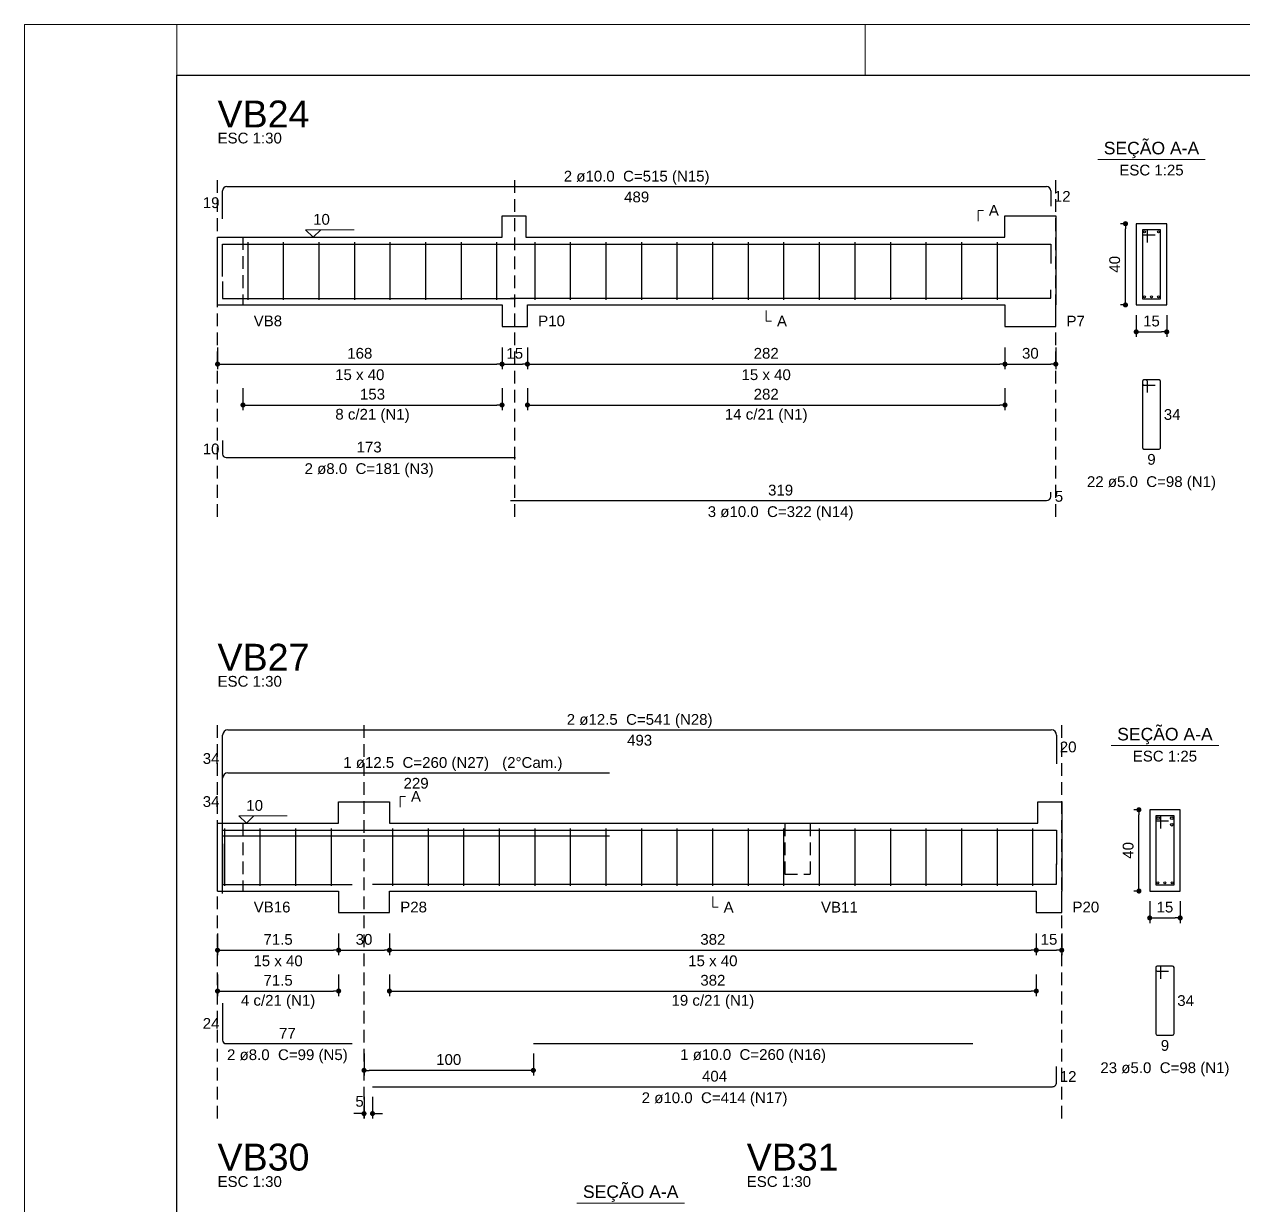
# Model space of a CAD drawing. Header units: millimetres. Extents: x 0 to 84.1, y 0 to 59.4.
# Drawn here: x 0 to 24, y 36.14 to 59.4 of the extents above; entities that cross this region are included whole.
import ezdxf

# ---------------------------------------------------------------- set-up
doc = ezdxf.new("R2010")
doc.units = ezdxf.units.MM
doc.header["$MEASUREMENT"] = 0
doc.linetypes.add('Dashed2', pattern=[0.375, 0.25, -0.125])
doc.layers.get('0').update_dxf_attribs({"color": 1, "lineweight": 13})
for name, color, linetype, lineweight in [('Descrição da armadura', 2, 'Continuous', 20), ('DT-Forma', 4, 'Continuous', 30), ('DT-Pontilhado', 7, 'Dashed2', 25), ('DT-Textos', 2, 'Continuous', 20), ('DT-Título', 3, 'Continuous', 25), ('FOLHA EXTERNA', 1, 'Continuous', 13), ('Folha_padrão', 3, 'Continuous', 25), ('Textos armaduras', 1, 'Continuous', 13)]:
    doc.layers.add(name, color=color, linetype=linetype, lineweight=lineweight)
for name, color, linetype in [('DT-Arm complementar', 252, 'Continuous'), ('DT-Barras na forma', 170, 'Continuous'), ('DT-Barras no corte', 170, 'Continuous'), ('DT-Barras rebatidas', 170, 'Continuous'), ('DT-Cotas', 12, 'Continuous')]:
    doc.layers.add(name, color=color, linetype=linetype)
doc.styles.add('Arial', font='')
doc.styles.get('Arial').set_extended_font_data('Arial')
doc.dimstyles.new('UM_25.000000', dxfattribs={"dimtxt": 0.18, "dimasz": 0.1, "dimexe": 0.1, "dimexo": 0.2, "dimgap": 0, "dimtad": 1, "dimtih": 1, "dimtoh": 1, "dimdec": 1, "dimlfac": 25, "dimzin": 0, "dimdsep": 46, "dimtxsty": 'Standard', "dimcen": 0.09, "dimdle": 0.1, "dimadec": 1, "dimazin": 2, "dimtfac": 1, "dimtdec": 4, "dimtofl": 0, "dimtmove": 0, "dimatfit": 3, "dimfxl": 1, "dimtolj": 1, "dimarcsym": 0})
doc.dimstyles.new('UM_30.000300', dxfattribs={"dimtxt": 0.18, "dimasz": 0.1, "dimexe": 0.1, "dimexo": 0.2, "dimgap": 0, "dimtad": 1, "dimtih": 1, "dimtoh": 1, "dimdec": 1, "dimlfac": 30.0003, "dimzin": 0, "dimdsep": 46, "dimtxsty": 'Standard', "dimcen": 0.09, "dimdle": 0.1, "dimadec": 1, "dimazin": 2, "dimtfac": 1, "dimtdec": 4, "dimtofl": 0, "dimtmove": 0, "dimatfit": 3, "dimfxl": 1, "dimtolj": 1, "dimarcsym": 0})

# ---------------------------------------------------------------- blocks, each defined once
blk = doc.blocks.new('_Dot')
at = {"color": 0, "linetype": 'ByBlock', "lineweight": -2}
blk.add_line((-0.5, 0), (-1, 0), dxfattribs=at)
at = {"color": 0, "linetype": 'ByBlock', "const_width": 0.5}
blk.add_lwpolyline([(-0.25, 0, 1), (0.25, 0, 1)], format="xyb", close=True, dxfattribs=at)
blk = doc.blocks.new('*D6')
at = {"layer": 'Defpoints', "color": 0}
for p in [(3.80242, 53.2406), (9.40242, 53.2406), (9.40242, 52.7111)]:
    blk.add_point(p, dxfattribs=at)
at = {"layer": 'DT-Cotas', "color": 0, "lineweight": -2}
for p, q in [((3.80242, 53.0406), (3.80242, 52.6111)), ((9.40242, 53.0406), (9.40242, 52.6111)), ((3.90242, 52.7111), (9.30242, 52.7111))]:
    blk.add_line(p, q, dxfattribs=at)
at = {"layer": 'DT-Cotas', "color": 0, "lineweight": -2, "xscale": 0.1, "yscale": 0.1, "zscale": 0.1, "rotation": 180}
blk.add_blockref('_Dot', (3.80242, 52.7111), dxfattribs=at)
at = {"layer": 'DT-Cotas', "color": 0, "lineweight": -2, "xscale": 0.1, "yscale": 0.1, "zscale": 0.1}
blk.add_blockref('_Dot', (9.40242, 52.7111), dxfattribs=at)
at = {"layer": 'DT-Cotas', "insert": (6.60242, 52.9229), "char_height": 0.2118, "attachment_point": 5, "rotation": 0.00573, "style": 'Arial'}
blk.add_mtext('\\A1;168', dxfattribs=at)
blk = doc.blocks.new('*D7')
at = {"layer": 'Defpoints', "color": 0}
for p in [(9.40242, 53.2406), (9.90242, 53.2406), (9.90242, 52.7111)]:
    blk.add_point(p, dxfattribs=at)
at = {"layer": 'DT-Cotas', "color": 0, "lineweight": -2}
for p, q in [((9.40242, 53.0406), (9.40242, 52.6111)), ((9.90242, 53.0406), (9.90242, 52.6111)), ((9.50242, 52.7111), (9.80242, 52.7111))]:
    blk.add_line(p, q, dxfattribs=at)
at = {"layer": 'DT-Cotas', "color": 0, "lineweight": -2, "xscale": 0.1, "yscale": 0.1, "zscale": 0.1, "rotation": 180}
blk.add_blockref('_Dot', (9.40242, 52.7111), dxfattribs=at)
at = {"layer": 'DT-Cotas', "color": 0, "lineweight": -2, "xscale": 0.1, "yscale": 0.1, "zscale": 0.1}
blk.add_blockref('_Dot', (9.90242, 52.7111), dxfattribs=at)
at = {"layer": 'DT-Cotas', "insert": (9.65242, 52.9229), "char_height": 0.2118, "attachment_point": 5, "rotation": 0.00573, "style": 'Arial'}
blk.add_mtext('\\A1;15', dxfattribs=at)
blk = doc.blocks.new('*D8')
at = {"layer": 'Defpoints', "color": 0}
for p in [(9.90242, 53.2406), (19.30242, 53.2406), (19.30242, 52.7111)]:
    blk.add_point(p, dxfattribs=at)
at = {"layer": 'DT-Cotas', "color": 0, "lineweight": -2}
for p, q in [((9.90242, 53.0406), (9.90242, 52.6111)), ((19.30242, 53.0406), (19.30242, 52.6111)), ((10.00242, 52.7111), (19.20242, 52.7111))]:
    blk.add_line(p, q, dxfattribs=at)
at = {"layer": 'DT-Cotas', "color": 0, "lineweight": -2, "xscale": 0.1, "yscale": 0.1, "zscale": 0.1, "rotation": 180}
blk.add_blockref('_Dot', (9.90242, 52.7111), dxfattribs=at)
at = {"layer": 'DT-Cotas', "color": 0, "lineweight": -2, "xscale": 0.1, "yscale": 0.1, "zscale": 0.1}
blk.add_blockref('_Dot', (19.30242, 52.7111), dxfattribs=at)
at = {"layer": 'DT-Cotas', "insert": (14.60242, 52.9229), "char_height": 0.2118, "attachment_point": 5, "rotation": 0.00573, "style": 'Arial'}
blk.add_mtext('\\A1;282', dxfattribs=at)
blk = doc.blocks.new('*D9')
at = {"layer": 'Defpoints', "color": 0}
for p in [(19.30242, 53.2406), (20.30242, 53.2406), (20.30242, 52.7111)]:
    blk.add_point(p, dxfattribs=at)
at = {"layer": 'DT-Cotas', "color": 0, "lineweight": -2}
for p, q in [((19.30242, 53.0406), (19.30242, 52.6111)), ((20.30242, 53.0406), (20.30242, 52.6111)), ((19.40242, 52.7111), (20.20242, 52.7111))]:
    blk.add_line(p, q, dxfattribs=at)
at = {"layer": 'DT-Cotas', "color": 0, "lineweight": -2, "xscale": 0.1, "yscale": 0.1, "zscale": 0.1, "rotation": 180}
blk.add_blockref('_Dot', (19.30242, 52.7111), dxfattribs=at)
at = {"layer": 'DT-Cotas', "color": 0, "lineweight": -2, "xscale": 0.1, "yscale": 0.1, "zscale": 0.1}
blk.add_blockref('_Dot', (20.30242, 52.7111), dxfattribs=at)
at = {"layer": 'DT-Cotas', "insert": (19.80242, 52.9229), "char_height": 0.2118, "attachment_point": 5, "rotation": 0.00573, "style": 'Arial'}
blk.add_mtext('\\A1;30', dxfattribs=at)
blk = doc.blocks.new('*D10')
at = {"layer": 'Defpoints', "color": 0}
for p in [(21.67446, 55.476), (21.88626, 55.476), (21.88626, 53.876)]:
    blk.add_point(p, dxfattribs=at)
at = {"layer": 'DT-Cotas', "color": 0, "lineweight": -2}
for p, q in [((21.68626, 55.476), (21.57446, 55.476)), ((21.67446, 53.976), (21.67446, 55.376)), ((21.68626, 53.876), (21.57446, 53.876))]:
    blk.add_line(p, q, dxfattribs=at)
at = {"layer": 'DT-Cotas', "color": 0, "lineweight": -2, "xscale": 0.1, "yscale": 0.1, "zscale": 0.1}
for p, rotation in [((21.67446, 55.476), 90), ((21.67446, 53.876), 270)]:
    blk.add_blockref('_Dot', p, dxfattribs=dict(at, rotation=rotation))
at = {"layer": 'DT-Cotas', "insert": (21.46266, 54.676), "char_height": 0.2118, "attachment_point": 5, "rotation": 90, "style": 'Arial'}
blk.add_mtext('\\A1;40', dxfattribs=at)
blk = doc.blocks.new('*D11')
at = {"layer": 'Defpoints', "color": 0}
for p in [(21.88626, 53.876), (22.48626, 53.876), (22.48626, 53.3465)]:
    blk.add_point(p, dxfattribs=at)
at = {"layer": 'DT-Cotas', "color": 0, "lineweight": -2}
for p, q in [((21.88626, 53.676), (21.88626, 53.2465)), ((22.48626, 53.676), (22.48626, 53.2465)), ((21.98626, 53.3465), (22.38626, 53.3465))]:
    blk.add_line(p, q, dxfattribs=at)
at = {"layer": 'DT-Cotas', "color": 0, "lineweight": -2, "xscale": 0.1, "yscale": 0.1, "zscale": 0.1, "rotation": 180}
blk.add_blockref('_Dot', (21.88626, 53.3465), dxfattribs=at)
at = {"layer": 'DT-Cotas', "color": 0, "lineweight": -2, "xscale": 0.1, "yscale": 0.1, "zscale": 0.1}
blk.add_blockref('_Dot', (22.48626, 53.3465), dxfattribs=at)
at = {"layer": 'DT-Cotas', "insert": (22.18626, 53.5583), "char_height": 0.2118, "attachment_point": 5, "rotation": 0.00573, "style": 'Arial'}
blk.add_mtext('\\A1;15', dxfattribs=at)
blk = doc.blocks.new('*D12')
at = {"layer": 'Defpoints', "color": 0}
for p in [(4.30242, 52.43576), (9.40242, 52.43576), (9.40242, 51.90626)]:
    blk.add_point(p, dxfattribs=at)
at = {"layer": 'DT-Cotas', "color": 0, "lineweight": -2}
for p, q in [((4.30242, 52.23576), (4.30242, 51.80626)), ((9.40242, 52.23576), (9.40242, 51.80626)), ((4.40242, 51.90626), (9.30242, 51.90626))]:
    blk.add_line(p, q, dxfattribs=at)
at = {"layer": 'DT-Cotas', "color": 0, "lineweight": -2, "xscale": 0.1, "yscale": 0.1, "zscale": 0.1, "rotation": 180}
blk.add_blockref('_Dot', (4.30242, 51.90626), dxfattribs=at)
at = {"layer": 'DT-Cotas', "color": 0, "lineweight": -2, "xscale": 0.1, "yscale": 0.1, "zscale": 0.1}
blk.add_blockref('_Dot', (9.40242, 51.90626), dxfattribs=at)
at = {"layer": 'DT-Cotas', "insert": (6.85242, 52.11806), "char_height": 0.2118, "attachment_point": 5, "rotation": 0.00573, "style": 'Arial'}
blk.add_mtext('\\A1;153', dxfattribs=at)
blk = doc.blocks.new('*D13')
at = {"layer": 'Defpoints', "color": 0}
for p in [(9.90242, 52.43576), (19.30242, 52.43576), (19.30242, 51.90626)]:
    blk.add_point(p, dxfattribs=at)
at = {"layer": 'DT-Cotas', "color": 0, "lineweight": -2}
for p, q in [((9.90242, 52.23576), (9.90242, 51.80626)), ((19.30242, 52.23576), (19.30242, 51.80626)), ((10.00242, 51.90626), (19.20242, 51.90626))]:
    blk.add_line(p, q, dxfattribs=at)
at = {"layer": 'DT-Cotas', "color": 0, "lineweight": -2, "xscale": 0.1, "yscale": 0.1, "zscale": 0.1, "rotation": 180}
blk.add_blockref('_Dot', (9.90242, 51.90626), dxfattribs=at)
at = {"layer": 'DT-Cotas', "color": 0, "lineweight": -2, "xscale": 0.1, "yscale": 0.1, "zscale": 0.1}
blk.add_blockref('_Dot', (19.30242, 51.90626), dxfattribs=at)
at = {"layer": 'DT-Cotas', "insert": (14.60242, 52.11806), "char_height": 0.2118, "attachment_point": 5, "rotation": 0.00573, "style": 'Arial'}
blk.add_mtext('\\A1;282', dxfattribs=at)
blk = doc.blocks.new('*D30')
at = {"layer": 'Defpoints', "color": 0}
for p in [(3.802, 41.702), (6.186, 41.702), (6.186, 41.172)]:
    blk.add_point(p, dxfattribs=at)
at = {"layer": 'DT-Cotas', "color": 0, "lineweight": -2}
for p, q in [((3.802, 41.502), (3.802, 41.072)), ((6.186, 41.502), (6.186, 41.072)), ((3.902, 41.172), (6.086, 41.172))]:
    blk.add_line(p, q, dxfattribs=at)
at = {"layer": 'DT-Cotas', "color": 0, "lineweight": -2, "xscale": 0.1, "yscale": 0.1, "zscale": 0.1, "rotation": 180}
blk.add_blockref('_Dot', (3.802, 41.172), dxfattribs=at)
at = {"layer": 'DT-Cotas', "color": 0, "lineweight": -2, "xscale": 0.1, "yscale": 0.1, "zscale": 0.1}
blk.add_blockref('_Dot', (6.186, 41.172), dxfattribs=at)
at = {"layer": 'DT-Cotas', "insert": (4.994, 41.384), "char_height": 0.2118, "attachment_point": 5, "rotation": 0.0057, "style": 'Arial'}
blk.add_mtext('\\A1;71.5', dxfattribs=at)
blk = doc.blocks.new('*D31')
at = {"layer": 'Defpoints', "color": 0}
for p in [(6.185753, 41.701994), (7.185753, 41.701994), (7.185753, 41.172494)]:
    blk.add_point(p, dxfattribs=at)
at = {"layer": 'DT-Cotas', "color": 0, "lineweight": -2}
for p, q in [((6.185753, 41.501994), (6.185753, 41.072494)), ((7.185753, 41.501994), (7.185753, 41.072494)), ((6.285753, 41.172494), (7.085753, 41.172494))]:
    blk.add_line(p, q, dxfattribs=at)
at = {"layer": 'DT-Cotas', "color": 0, "lineweight": -2, "xscale": 0.1, "yscale": 0.1, "zscale": 0.1, "rotation": 180}
blk.add_blockref('_Dot', (6.185753, 41.172494), dxfattribs=at)
at = {"layer": 'DT-Cotas', "color": 0, "lineweight": -2, "xscale": 0.1, "yscale": 0.1, "zscale": 0.1}
blk.add_blockref('_Dot', (7.185753, 41.172494), dxfattribs=at)
at = {"layer": 'DT-Cotas', "insert": (6.685753, 41.384294), "char_height": 0.2118, "attachment_point": 5, "rotation": 0.0057296, "style": 'Arial'}
blk.add_mtext('\\A1;30', dxfattribs=at)
blk = doc.blocks.new('*D32')
at = {"layer": 'Defpoints', "color": 0}
for p in [(7.185753, 41.701994), (19.919087, 41.701994), (19.919087, 41.172494)]:
    blk.add_point(p, dxfattribs=at)
at = {"layer": 'DT-Cotas', "color": 0, "lineweight": -2}
for p, q in [((7.185753, 41.501994), (7.185753, 41.072494)), ((19.919087, 41.501994), (19.919087, 41.072494)), ((7.285753, 41.172494), (19.819087, 41.172494))]:
    blk.add_line(p, q, dxfattribs=at)
at = {"layer": 'DT-Cotas', "color": 0, "lineweight": -2, "xscale": 0.1, "yscale": 0.1, "zscale": 0.1, "rotation": 180}
blk.add_blockref('_Dot', (7.185753, 41.172494), dxfattribs=at)
at = {"layer": 'DT-Cotas', "color": 0, "lineweight": -2, "xscale": 0.1, "yscale": 0.1, "zscale": 0.1}
blk.add_blockref('_Dot', (19.919087, 41.172494), dxfattribs=at)
at = {"layer": 'DT-Cotas', "insert": (13.55242, 41.384294), "char_height": 0.2118, "attachment_point": 5, "rotation": 0.0057296, "style": 'Arial'}
blk.add_mtext('\\A1;382', dxfattribs=at)
blk = doc.blocks.new('*D33')
at = {"layer": 'Defpoints', "color": 0}
for p in [(19.919087, 41.701994), (20.419087, 41.701994), (20.419087, 41.172494)]:
    blk.add_point(p, dxfattribs=at)
at = {"layer": 'DT-Cotas', "color": 0, "lineweight": -2}
for p, q in [((19.919087, 41.501994), (19.919087, 41.072494)), ((20.419087, 41.501994), (20.419087, 41.072494)), ((20.019087, 41.172494), (20.319087, 41.172494))]:
    blk.add_line(p, q, dxfattribs=at)
at = {"layer": 'DT-Cotas', "color": 0, "lineweight": -2, "xscale": 0.1, "yscale": 0.1, "zscale": 0.1, "rotation": 180}
blk.add_blockref('_Dot', (19.919087, 41.172494), dxfattribs=at)
at = {"layer": 'DT-Cotas', "color": 0, "lineweight": -2, "xscale": 0.1, "yscale": 0.1, "zscale": 0.1}
blk.add_blockref('_Dot', (20.419087, 41.172494), dxfattribs=at)
at = {"layer": 'DT-Cotas', "insert": (20.169087, 41.384294), "char_height": 0.2118, "attachment_point": 5, "rotation": 0.0057296, "style": 'Arial'}
blk.add_mtext('\\A1;15', dxfattribs=at)
blk = doc.blocks.new('*D34')
at = {"layer": 'Defpoints', "color": 0}
for p in [(6.685753, 39.336087), (10.019087, 39.336087), (6.685753, 38.806587)]:
    blk.add_point(p, dxfattribs=at)
at = {"layer": 'DT-Cotas', "color": 0, "lineweight": -2}
for p, q in [((6.685753, 39.136087), (6.685753, 38.706587)), ((10.019087, 39.136087), (10.019087, 38.706587)), ((9.919087, 38.806587), (6.785753, 38.806587))]:
    blk.add_line(p, q, dxfattribs=at)
at = {"layer": 'DT-Cotas', "color": 0, "lineweight": -2, "xscale": 0.1, "yscale": 0.1, "zscale": 0.1, "rotation": 180}
blk.add_blockref('_Dot', (6.685753, 38.806587), dxfattribs=at)
at = {"layer": 'DT-Cotas', "color": 0, "lineweight": -2, "xscale": 0.1, "yscale": 0.1, "zscale": 0.1}
blk.add_blockref('_Dot', (10.019087, 38.806587), dxfattribs=at)
at = {"layer": 'DT-Cotas', "insert": (8.35242, 39.018387), "char_height": 0.2118, "attachment_point": 5, "rotation": 0.0057296, "style": 'Arial'}
blk.add_mtext('\\A1;100', dxfattribs=at)
blk = doc.blocks.new('*D35')
at = {"layer": 'Defpoints', "color": 0}
for p in [(6.685753, 38.485554), (6.85242, 38.485554), (6.685753, 37.956054)]:
    blk.add_point(p, dxfattribs=at)
at = {"layer": 'DT-Cotas', "color": 0, "lineweight": -2}
for p, q in [((6.685753, 38.285554), (6.685753, 37.856054)), ((6.85242, 38.285554), (6.85242, 37.856054)), ((6.585753, 37.956054), (6.485753, 37.956054)), ((6.95242, 37.956054), (7.05242, 37.956054))]:
    blk.add_line(p, q, dxfattribs=at)
at = {"layer": 'DT-Cotas', "color": 0, "lineweight": -2, "xscale": 0.1, "yscale": 0.1, "zscale": 0.1}
blk.add_blockref('_Dot', (6.685753, 37.956054), dxfattribs=at)
at = {"layer": 'DT-Cotas', "color": 0, "lineweight": -2, "xscale": 0.1, "yscale": 0.1, "zscale": 0.1, "rotation": 180}
blk.add_blockref('_Dot', (6.85242, 37.956054), dxfattribs=at)
at = {"layer": 'DT-Cotas', "insert": (6.598219, 38.195842), "char_height": 0.2118, "attachment_point": 5, "rotation": 0.0057296, "style": 'Arial'}
blk.add_mtext('\\A1;5', dxfattribs=at)
blk = doc.blocks.new('*D36')
at = {"layer": 'Defpoints', "color": 0}
for p in [(21.939387, 43.937394), (22.151187, 43.937394), (22.151187, 42.337394)]:
    blk.add_point(p, dxfattribs=at)
at = {"layer": 'DT-Cotas', "color": 0, "lineweight": -2}
for p, q in [((21.951187, 43.937394), (21.839387, 43.937394)), ((21.939387, 42.437394), (21.939387, 43.837394)), ((21.951187, 42.337394), (21.839387, 42.337394))]:
    blk.add_line(p, q, dxfattribs=at)
at = {"layer": 'DT-Cotas', "color": 0, "lineweight": -2, "xscale": 0.1, "yscale": 0.1, "zscale": 0.1}
for p, rotation in [((21.939387, 43.937394), 90), ((21.939387, 42.337394), 270)]:
    blk.add_blockref('_Dot', p, dxfattribs=dict(at, rotation=rotation))
at = {"layer": 'DT-Cotas', "insert": (21.727587, 43.137394), "char_height": 0.2118, "attachment_point": 5, "rotation": 90, "style": 'Arial'}
blk.add_mtext('\\A1;40', dxfattribs=at)
blk = doc.blocks.new('*D37')
at = {"layer": 'Defpoints', "color": 0}
for p in [(22.151187, 42.337394), (22.751187, 42.337394), (22.751187, 41.807894)]:
    blk.add_point(p, dxfattribs=at)
at = {"layer": 'DT-Cotas', "color": 0, "lineweight": -2}
for p, q in [((22.151187, 42.137394), (22.151187, 41.707894)), ((22.751187, 42.137394), (22.751187, 41.707894)), ((22.251187, 41.807894), (22.651187, 41.807894))]:
    blk.add_line(p, q, dxfattribs=at)
at = {"layer": 'DT-Cotas', "color": 0, "lineweight": -2, "xscale": 0.1, "yscale": 0.1, "zscale": 0.1, "rotation": 180}
blk.add_blockref('_Dot', (22.151187, 41.807894), dxfattribs=at)
at = {"layer": 'DT-Cotas', "color": 0, "lineweight": -2, "xscale": 0.1, "yscale": 0.1, "zscale": 0.1}
blk.add_blockref('_Dot', (22.751187, 41.807894), dxfattribs=at)
at = {"layer": 'DT-Cotas', "insert": (22.451187, 42.019694), "char_height": 0.2118, "attachment_point": 5, "rotation": 0.0057296, "style": 'Arial'}
blk.add_mtext('\\A1;15', dxfattribs=at)
blk = doc.blocks.new('*D38')
at = {"layer": 'Defpoints', "color": 0}
for p in [(3.802, 40.897), (6.186, 40.897), (6.186, 40.368)]:
    blk.add_point(p, dxfattribs=at)
at = {"layer": 'DT-Cotas', "color": 0, "lineweight": -2}
for p, q in [((3.802, 40.697), (3.802, 40.268)), ((6.186, 40.697), (6.186, 40.268)), ((3.902, 40.368), (6.086, 40.368))]:
    blk.add_line(p, q, dxfattribs=at)
at = {"layer": 'DT-Cotas', "color": 0, "lineweight": -2, "xscale": 0.1, "yscale": 0.1, "zscale": 0.1, "rotation": 180}
blk.add_blockref('_Dot', (3.802, 40.368), dxfattribs=at)
at = {"layer": 'DT-Cotas', "color": 0, "lineweight": -2, "xscale": 0.1, "yscale": 0.1, "zscale": 0.1}
blk.add_blockref('_Dot', (6.186, 40.368), dxfattribs=at)
at = {"layer": 'DT-Cotas', "insert": (4.994, 40.579), "char_height": 0.2118, "attachment_point": 5, "rotation": 0.0057, "style": 'Arial'}
blk.add_mtext('\\A1;71.5', dxfattribs=at)
blk = doc.blocks.new('*D39')
at = {"layer": 'Defpoints', "color": 0}
for p in [(7.185753, 40.897154), (19.919087, 40.897154), (19.919087, 40.367654)]:
    blk.add_point(p, dxfattribs=at)
at = {"layer": 'DT-Cotas', "color": 0, "lineweight": -2}
for p, q in [((7.185753, 40.697154), (7.185753, 40.267654)), ((19.919087, 40.697154), (19.919087, 40.267654)), ((7.285753, 40.367654), (19.819087, 40.367654))]:
    blk.add_line(p, q, dxfattribs=at)
at = {"layer": 'DT-Cotas', "color": 0, "lineweight": -2, "xscale": 0.1, "yscale": 0.1, "zscale": 0.1, "rotation": 180}
blk.add_blockref('_Dot', (7.185753, 40.367654), dxfattribs=at)
at = {"layer": 'DT-Cotas', "color": 0, "lineweight": -2, "xscale": 0.1, "yscale": 0.1, "zscale": 0.1}
blk.add_blockref('_Dot', (19.919087, 40.367654), dxfattribs=at)
at = {"layer": 'DT-Cotas', "insert": (13.55242, 40.579454), "char_height": 0.2118, "attachment_point": 5, "rotation": 0.0057296, "style": 'Arial'}
blk.add_mtext('\\A1;382', dxfattribs=at)

msp = doc.modelspace()

# ---------------------------------------------------------------- linework, layer by layer
at = {"layer": 'DT-Arm complementar'}
for p, q in [((4.4024, 53.976), (4.4024, 55.1093)), ((5.1024, 53.976), (5.1024, 55.1093)), ((5.8024, 53.976), (5.8024, 55.1093)), ((6.5024, 53.976), (6.5024, 55.1093)), ((7.2024, 53.976), (7.2024, 55.1093)), ((7.9024, 53.976), (7.9024, 55.1093)), ((8.6024, 53.976), (8.6024, 55.1093)), ((9.3024, 53.976), (9.3024, 55.1093)), ((10.0524, 53.976), (10.0524, 55.1093)), ((10.7524, 53.976), (10.7524, 55.1093)), ((11.4524, 53.976), (11.4524, 55.1093)), ((12.1524, 53.976), (12.1524, 55.1093)), ((12.8524, 53.976), (12.8524, 55.1093)), ((13.5524, 53.976), (13.5524, 55.1093)), ((14.2524, 53.976), (14.2524, 55.1093)), ((14.9524, 53.976), (14.9524, 55.1093)), ((15.6524, 53.976), (15.6524, 55.1093)), ((16.3524, 53.976), (16.3524, 55.1093)), ((17.0524, 53.976), (17.0524, 55.1093)), ((17.7524, 53.976), (17.7524, 55.1093)), ((18.4524, 53.976), (18.4524, 55.1093)), ((19.1524, 53.976), (19.1524, 55.1093)), ((3.9441, 42.4374), (3.9441, 43.5707)), ((4.6441, 42.4374), (4.6441, 43.5707)), ((5.3441, 42.4374), (5.3441, 43.5707)), ((6.0441, 42.4374), (6.0441, 43.5707)), ((7.2524, 42.4374), (7.2524, 43.5707)), ((7.9524, 42.4374), (7.9524, 43.5707)), ((8.6524, 42.4374), (8.6524, 43.5707)), ((9.3524, 42.4374), (9.3524, 43.5707)), ((10.0524, 42.4374), (10.0524, 43.5707)), ((10.7524, 42.4374), (10.7524, 43.5707)), ((11.4524, 42.4374), (11.4524, 43.5707)), ((12.1524, 42.4374), (12.1524, 43.5707)), ((12.8524, 42.4374), (12.8524, 43.5707)), ((13.5524, 42.4374), (13.5524, 43.5707)), ((14.2524, 42.4374), (14.2524, 43.5707)), ((14.9524, 42.4374), (14.9524, 43.5707)), ((15.6524, 42.4374), (15.6524, 43.5707)), ((16.3524, 42.4374), (16.3524, 43.5707)), ((17.0524, 42.4374), (17.0524, 43.5707)), ((17.7524, 42.4374), (17.7524, 43.5707)), ((18.4524, 42.4374), (18.4524, 43.5707)), ((19.1524, 42.4374), (19.1524, 43.5707)), ((19.8524, 42.4374), (19.8524, 43.5707))]:
    msp.add_line(p, q, dxfattribs=at)
at = {"layer": 'DT-Barras na forma'}
for p, q in [((22.1063, 55.356), (22.0063, 55.356)), ((22.0063, 55.356), (22.0063, 53.996)), ((22.3663, 55.356), (22.0063, 55.356)), ((22.0063, 55.356), (22.0063, 55.256)), ((22.0063, 55.256), (22.2563, 55.256)), ((22.1063, 55.106), (22.1063, 55.356)), ((22.3663, 53.996), (22.3663, 55.356)), ((22.0063, 53.996), (22.3663, 53.996)), ((22.3712, 43.8174), (22.2712, 43.8174)), ((22.2712, 43.8174), (22.2712, 42.4574)), ((22.6312, 43.8174), (22.2712, 43.8174)), ((22.2712, 43.8174), (22.2712, 43.7174)), ((22.2712, 43.7174), (22.5212, 43.7174)), ((22.3712, 43.5674), (22.3712, 43.8174)), ((22.6312, 42.4574), (22.6312, 43.8174)), ((22.2712, 42.4574), (22.6312, 42.4574))]:
    msp.add_line(p, q, dxfattribs=at)
for points in [[(3.9024, 54.4389), (3.9024, 55.076), (20.2024, 55.076), (20.2024, 54.6927)], [(3.9024, 54.3393), (3.9024, 54.006), (9.6691, 54.006)], [(9.5691, 54.0093), (20.2024, 54.0093), (20.2024, 54.176)], [(3.9024, 42.3999), (3.9024, 43.5332), (20.3191, 43.5332), (20.3191, 42.8621)], [(3.9024, 42.2916), (3.9024, 43.4249), (11.5191, 43.4249)], [(3.9024, 43.2637), (3.9024, 42.4674), (6.4524, 42.4674)], [(6.8524, 42.4707), (20.3191, 42.4707), (20.3191, 42.8707)], [(10.0191, 42.4707), (18.6691, 42.4707)]]:
    msp.add_lwpolyline(points, dxfattribs=at)
at = {"layer": 'DT-Barras no corte'}
for centre, radius in [((22.0463, 55.316), 0.02), ((22.3263, 55.316), 0.02), ((22.0463, 54.036), 0.02), ((22.1863, 54.036), 0.02), ((22.3263, 54.036), 0.02), ((22.3162, 43.7724), 0.025), ((22.5862, 43.7724), 0.025), ((22.5862, 43.6424), 0.025), ((22.3112, 42.4974), 0.02), ((22.4512, 42.4974), 0.02), ((22.5912, 42.4974), 0.02)]:
    msp.add_circle(centre, radius, dxfattribs=at)
at = {"layer": 'DT-Barras rebatidas'}
for p, q in [((3.9858, 56.2056), (20.1189, 56.2056)), ((3.9024, 55.5685), (3.9024, 56.1223)), ((20.2023, 56.1223), (20.2023, 55.8223)), ((22.0063, 52.3693), (22.0063, 51.0693)), ((22.0063, 52.3693), (22.0063, 52.3293)), ((22.0762, 52.3993), (22.0363, 52.3993)), ((22.3363, 52.3993), (22.0363, 52.3993)), ((22.1063, 52.1493), (22.1062, 52.3693)), ((22.3663, 51.0693), (22.3663, 52.3693)), ((22.0363, 52.2993), (22.2563, 52.2993)), ((3.9024, 51.2047), (3.9024, 50.938)), ((22.0363, 51.0393), (22.3363, 51.0393)), ((3.9691, 50.8714), (9.669, 50.8714)), ((20.2023, 50.1075), (20.2023, 50.1908)), ((9.5691, 50.0242), (20.119, 50.0242)), ((3.9024, 44.3767), (3.9024, 45.4059)), ((4.0066, 45.51), (20.2148, 45.51)), ((20.3189, 45.4059), (20.3189, 44.8389)), ((4.0066, 44.6628), (11.519, 44.6628)), ((3.9024, 43.5295), (3.9024, 44.5587)), ((22.2712, 40.8307), (22.2712, 39.5307)), ((22.2712, 40.8307), (22.2712, 40.7907)), ((22.3412, 40.8607), (22.3012, 40.8607)), ((22.6012, 40.8607), (22.3012, 40.8607)), ((22.3712, 40.6107), (22.3712, 40.8307)), ((22.6312, 39.5307), (22.6312, 40.8307)), ((22.3012, 40.7607), (22.5212, 40.7607)), ((3.9024, 40.1291), (3.9024, 39.3994)), ((22.3012, 39.5007), (22.6012, 39.5007)), ((3.9691, 39.3328), (6.4524, 39.3328)), ((10.0191, 39.3361), (18.669, 39.3361)), ((20.319, 38.5689), (20.319, 38.8855)), ((6.8524, 38.4856), (20.2356, 38.4856))]:
    msp.add_line(p, q, dxfattribs=at)
for centre, radius, start, end in [((3.9858, 56.1223), 0.0833, 90, 179.99998), ((20.1189, 56.1223), 0.0833, 0, 90), ((22.0363, 52.3693), 0.03, 90.00002, 180), ((22.0363, 52.3693), 0.03, 90.00001, 180), ((22.0363, 52.3293), 0.03, 180, 270), ((22.0762, 52.3693), 0.03, 0, 90.00002), ((22.3363, 52.3693), 0.03, 0.00002, 89.99999), ((3.9691, 50.938), 0.0667, 180, 270), ((22.0363, 51.0693), 0.03, 180, 270), ((22.3363, 51.0693), 0.03, 270, 0.00002), ((20.119, 50.1075), 0.0833, 270, 0), ((4.0066, 45.4059), 0.1042, 90, 179.99998), ((20.2148, 45.4059), 0.1042, 0, 90), ((4.0066, 44.5587), 0.1042, 90, 179.99998), ((22.3012, 40.8307), 0.03, 90.00002, 180), ((22.3012, 40.8307), 0.03, 90.00004, 180), ((22.3412, 40.8307), 0.03, 0, 90.00002), ((22.6012, 40.8307), 0.03, 0.00002, 90.00001), ((22.3012, 40.7907), 0.03, 180, 270), ((3.9691, 39.3994), 0.0667, 180, 270), ((22.3012, 39.5307), 0.03, 180, 270), ((22.6012, 39.5307), 0.03, 270, 0.00002), ((20.2356, 38.5689), 0.0833, 270, 0.00002)]:
    msp.add_arc(centre, radius, start, end, dxfattribs=at)
at = {"layer": 'DT-Forma'}
for p, q in [((9.4024, 55.2093), (9.4024, 55.6329)), ((9.4024, 55.6329), (9.8691, 55.6329)), ((9.8691, 55.6329), (9.8691, 55.2093)), ((19.3024, 55.2093), (19.3024, 55.6329)), ((19.3024, 55.6329), (20.3024, 55.6329)), ((20.3024, 55.6329), (20.3024, 55.2093)), ((22.4863, 55.476), (21.8863, 55.476)), ((21.8863, 55.476), (21.8863, 53.876)), ((22.4863, 53.876), (22.4863, 55.476)), ((3.8024, 55.2093), (4.3024, 55.2093)), ((4.3024, 55.2093), (9.4024, 55.2093)), ((9.8691, 55.2093), (19.3024, 55.2093)), ((3.8024, 53.876), (4.3024, 53.876)), ((4.3024, 53.876), (9.4024, 53.876)), ((9.4024, 53.876), (9.4024, 53.4524)), ((9.9024, 53.4524), (9.9024, 53.876)), ((9.9024, 53.876), (19.3024, 53.876)), ((19.3024, 53.876), (19.3024, 53.4524)), ((20.3024, 53.4524), (20.3024, 53.876)), ((21.8863, 53.876), (22.4863, 53.876)), ((9.4024, 53.4524), (9.9024, 53.4524)), ((19.3024, 53.4524), (20.3024, 53.4524)), ((6.1858, 43.6707), (6.1858, 44.0943)), ((6.1858, 44.0943), (7.1858, 44.0943)), ((7.1858, 44.0943), (7.1858, 43.6707)), ((19.9524, 43.6707), (19.9524, 44.0943)), ((19.9524, 44.0943), (20.4191, 44.0943)), ((20.4191, 44.0943), (20.4191, 43.6707)), ((22.7512, 43.9374), (22.1512, 43.9374)), ((22.1512, 43.9374), (22.1512, 42.3374)), ((22.7512, 42.3374), (22.7512, 43.9374)), ((3.8024, 43.6707), (4.3024, 43.6707)), ((4.3024, 43.6707), (6.1858, 43.6707)), ((7.1858, 43.6707), (14.9691, 43.6707)), ((14.9691, 43.6707), (15.4691, 43.6707)), ((15.4691, 43.6707), (19.9524, 43.6707)), ((3.8024, 42.3374), (4.3024, 42.3374)), ((4.3024, 42.3374), (6.1858, 42.3374)), ((6.1858, 42.3374), (6.1858, 41.9138)), ((7.1858, 41.9138), (7.1858, 42.3374)), ((7.1858, 42.3374), (14.9691, 42.3374)), ((14.9691, 42.3374), (15.4691, 42.3374)), ((15.4691, 42.3374), (19.9191, 42.3374)), ((19.9191, 42.3374), (19.9191, 41.9138)), ((20.4191, 41.9138), (20.4191, 42.3374)), ((22.1512, 42.3374), (22.7512, 42.3374)), ((6.1858, 41.9138), (7.1858, 41.9138)), ((19.9191, 41.9138), (20.4191, 41.9138))]:
    msp.add_line(p, q, dxfattribs=at)
at = {"layer": 'DT-Forma', "linetype": 'Continuous'}
for p, q in [((3.8024, 53.876), (3.8024, 55.2093)), ((20.3024, 55.2093), (20.3024, 53.876)), ((3.8024, 42.3374), (3.8024, 43.6707)), ((20.4191, 43.6707), (20.4191, 42.3374))]:
    msp.add_line(p, q, dxfattribs=at)
at = {"layer": 'DT-Pontilhado'}
for p, q in [((3.8024, 49.7065), (3.8024, 56.4174)), ((9.6524, 49.7065), (9.6524, 56.4174)), ((20.3024, 49.7065), (20.3024, 56.4174)), ((4.3024, 55.2093), (4.3024, 53.876)), ((3.8024, 37.8561), (3.8024, 45.7218)), ((6.6858, 37.8561), (6.6858, 45.7218)), ((20.4191, 37.8561), (20.4191, 45.7218)), ((4.3024, 43.6707), (4.3024, 42.3374)), ((14.9691, 43.6707), (14.9691, 42.6707)), ((15.4691, 43.6707), (15.4691, 42.6707)), ((14.9691, 42.6707), (15.4691, 42.6707))]:
    msp.add_line(p, q, dxfattribs=at)
at = {"layer": 'DT-Textos'}
for p, q in [((21.1273, 56.7409), (23.2453, 56.7409)), ((21.3922, 45.2023), (23.5102, 45.2023)), ((10.8755, 36.1936), (12.9935, 36.1936))]:
    msp.add_line(p, q, dxfattribs=at)
for points in [[(18.7729, 55.527), (18.7729, 55.7388), (18.8788, 55.7388)], [(5.8324, 55.3576), (5.6842, 55.2093), (5.5359, 55.3576), (6.489, 55.3576)], [(14.6024, 53.7701), (14.6024, 53.5583), (14.7083, 53.5583)], [(7.3976, 43.9884), (7.3976, 44.2002), (7.5035, 44.2002)], [(4.5174, 43.819), (4.3692, 43.6707), (4.2209, 43.819), (5.174, 43.819)], [(13.5524, 42.2315), (13.5524, 42.0197), (13.6583, 42.0197)]]:
    msp.add_lwpolyline(points, dxfattribs=at)
at = {"layer": 'FOLHA EXTERNA', "color": 2, "linetype": 'Continuous'}
for points in [[(0, 0), (84.1, 0), (84.1, 59.4), (0, 59.4), (0, 0)], [(3, 58.4076), (3, 59.4)], [(16.55, 59.4), (16.55, 58.4076)]]:
    msp.add_lwpolyline(points, dxfattribs=at)
at = {"layer": 'Folha_padrão', "color": 6, "linetype": 'Continuous'}
msp.add_lwpolyline([(3, 58.4), (83.1, 58.4), (83.1, 1), (3, 1), (3, 58.4)], dxfattribs=at)

# ---------------------------------------------------------------- texts
at = {"layer": 'Descrição da armadura', "char_height": 0.2118, "attachment_point": 8, "line_spacing_factor": 0.9, "style": 'Arial'}
for s, insert, width in [('2 ø10.0  C=515 (N15)', (12.052, 56.242), 5.738617), ('8 c/21 (N1)', (6.8524, 51.5547), 2.79576), ('14 c/21 (N1)', (14.6024, 51.5547), 3.04992), ('2 ø8.0  C=181 (N3)', (6.786, 50.484), 5.080617), ('22 ø5.0  C=98 (N1)', (22.186, 50.228), 5.080617), ('3 ø10.0  C=322 (N14)', (14.886, 49.637), 5.738617), ('2 ø12.5  C=541 (N28)', (12.111, 45.5464), 5.738617), ('1 ø12.5  C=260 (N27)', (7.711, 44.6984), 5.738617), ('4 c/21 (N1)', (4.9941, 40.0161), 2.79576), ('19 c/21 (N1)', (13.5524, 40.0161), 3.04992), ('2 ø8.0  C=99 (N5)', (5.177, 38.9454), 4.751616), ('1 ø10.0  C=260 (N16)', (14.344, 38.9484), 5.738617), ('23 ø5.0  C=98 (N1)', (22.451, 38.6894), 5.080617), ('2 ø10.0  C=414 (N17)', (13.586, 38.0984), 5.738617)]:
    msp.add_mtext(s, dxfattribs=dict(at, insert=insert, width=width))
at = {"layer": 'DT-Textos', "line_spacing_factor": 0.798, "style": 'Arial'}
for s, insert, char_height, width, attachment_point in [('ESC 1:30', (3.802, 57.0529), 0.2118, 2.03328, 7), ('SEÇÃO A-A', (22.186, 56.765), 0.2471, 2.66868, 8), ('ESC 1:25', (22.186, 56.4229), 0.2118, 2.03328, 8), ('A', (18.985, 55.6329), 0.2118, 0.25416, 7), ('10', (5.684, 55.4529), 0.2118, 0.50832, 7), ('VB8', (4.514, 53.4529), 0.2118, 0.76248, 7), ('P10', (10.114, 53.4529), 0.2118, 0.76248, 7), ('A', (14.814, 53.4529), 0.2118, 0.25416, 7), ('P7', (20.514, 53.4529), 0.2118, 0.50832, 7), ('15 x 40', (6.602, 52.3939), 0.2118, 1.77912, 8), ('15 x 40', (14.602, 52.3939), 0.2118, 1.77912, 8), ('ESC 1:30', (3.802, 46.3573), 0.2118, 2.03328, 7), ('SEÇÃO A-A', (22.451, 45.2264), 0.2471, 2.66868, 8), ('(2%%dCam.)', (9.405, 44.6984), 0.2118, 2.03328, 7), ('ESC 1:25', (22.451, 44.8843), 0.2118, 2.03328, 8), ('A', (7.609, 44.0943), 0.2118, 0.25416, 7), ('10', (4.369, 43.9143), 0.2118, 0.50832, 7), ('VB16', (4.514, 41.9133), 0.2118, 1.01664, 7), ('P28', (7.398, 41.9133), 0.2118, 0.76248, 7), ('A', (13.764, 41.9133), 0.2118, 0.25416, 7), ('VB11', (15.681, 41.9133), 0.2118, 1.01664, 7), ('P20', (20.631, 41.9133), 0.2118, 0.76248, 7), ('15 x 40', (4.994, 40.8543), 0.2118, 1.77912, 8), ('15 x 40', (13.552, 40.8543), 0.2118, 1.77912, 8), ('ESC 1:30', (3.802, 36.5089), 0.2118, 2.03328, 7), ('ESC 1:30', (14.2191, 36.5089), 0.2118, 2.03328, 7), ('SEÇÃO A-A', (11.935, 36.2181), 0.2471, 2.66868, 8)]:
    msp.add_mtext(s, dxfattribs=dict(at, insert=insert, char_height=char_height, width=width, attachment_point=attachment_point))
at = {"layer": 'DT-Título', "char_height": 0.5295, "width": 2.5416, "attachment_point": 7, "line_spacing_factor": 0.798, "style": 'Arial'}
for s, insert in [('VB24', (3.802, 57.3707)), ('VB27', (3.802, 46.6752)), ('VB30', (3.802, 36.8268)), ('VB31', (14.2191, 36.8268))]:
    msp.add_mtext(s, dxfattribs=dict(at, insert=insert))
at = {"layer": 'Textos armaduras', "char_height": 0.2118, "line_spacing_factor": 0.9, "style": 'Arial'}
for s, insert, width, attachment_point in [('19', (3.8399, 55.7812), 1.058001, 9), ('489', (12.0523, 56.1083), 1.387001, 2), ('12', (20.2648, 56.1198), 1.058001, 1), ('34', (22.4289, 51.8252), 1.058001, 1), ('10', (3.8398, 50.9321), 1.058001, 9), ('173', (6.7857, 50.9687), 1.387001, 8), ('9', (22.1863, 50.942), 0.729, 2), ('319', (14.8857, 50.1215), 1.387001, 8), ('5', (20.2836, 50.2134), 0.729, 1), ('493', (12.1107, 45.4127), 1.387001, 2), ('20', (20.3815, 45.2804), 1.058001, 1), ('34', (3.8399, 44.8375), 1.058001, 9), ('229', (7.7107, 44.5655), 1.387001, 2), ('34', (3.8399, 43.9903), 1.058001, 9), ('34', (22.6938, 40.2866), 1.058001, 1), ('24', (3.8398, 39.625), 1.058001, 9), ('77', (5.1774, 39.4301), 1.058001, 8), ('9', (22.4512, 39.4034), 0.729, 2), ('404', (13.5857, 38.5828), 1.387001, 8), ('12', (20.3815, 38.7915), 1.058001, 1)]:
    msp.add_mtext(s, dxfattribs=dict(at, insert=insert, width=width, attachment_point=attachment_point))

# ---------------------------------------------------------------- dimensions: what is measured, and where the dimension line sits
at = {"layer": 'DT-Cotas'}
for base, p1, p2, angle, dimstyle, override, picture, middle, dimtype, turn in [((21.6745, 55.476), (21.8863, 53.876), (21.8863, 55.476), 90, 'UM_25.000000', {"dimtxt": 0.2118, "dimasz": 0.1, "dimexe": 0.1, "dimexo": 0.2, "dimtad": 1, "dimtih": 0, "dimtoh": 0, "dimdec": 1, "dimlfac": 25, "dimzin": 8, "dimtxsty": 'Arial', "dimblk": 'Dot', "dimblk1": 'Dot', "dimblk2": 'Dot', "dimsah": 1, "dimdle": 0.1, "dimse1": 0, "dimse2": 0, "dimclrt": 256, "dimadec": 1, "dimazin": 3, "dimtmove": 2, "dimldrblk": 'Dot'}, '*D10', (21.4627, 54.676), 160, 90), ((21.9394, 43.9374), (22.1512, 42.3374), (22.1512, 43.9374), 90, 'UM_25.000000', {"dimtxt": 0.2118, "dimasz": 0.1, "dimexe": 0.1, "dimexo": 0.2, "dimtad": 1, "dimtih": 0, "dimtoh": 0, "dimdec": 1, "dimlfac": 25, "dimzin": 8, "dimtxsty": 'Arial', "dimblk": 'Dot', "dimblk1": 'Dot', "dimblk2": 'Dot', "dimsah": 1, "dimdle": 0.1, "dimse1": 0, "dimse2": 0, "dimclrt": 256, "dimadec": 1, "dimazin": 3, "dimtmove": 2, "dimldrblk": 'Dot'}, '*D36', (21.7276, 43.1374), 160, 90), ((6.6858, 38.8066), (10.0191, 39.3361), (6.6858, 39.3361), 180, 'UM_30.000300', {"dimtxt": 0.2118, "dimasz": 0.1, "dimexe": 0.1, "dimexo": 0.2, "dimtad": 1, "dimtih": 0, "dimtoh": 0, "dimdec": 1, "dimlfac": 30.0003, "dimzin": 8, "dimtxsty": 'Arial', "dimblk": 'Dot', "dimblk1": 'Dot', "dimblk2": 'Dot', "dimsah": 1, "dimdle": 0.1, "dimse1": 0, "dimse2": 0, "dimclrt": 256, "dimadec": 1, "dimazin": 3, "dimtmove": 2, "dimldrblk": 'Dot'}, '*D34', (8.3524, 39.0184), 161, 0.00573), ((6.6858, 37.9561), (6.8524, 38.4856), (6.6858, 38.4856), 180, 'UM_30.000300', {"dimtxt": 0.2118, "dimasz": 0.1, "dimexe": 0.1, "dimexo": 0.2, "dimtad": 1, "dimtih": 0, "dimtoh": 0, "dimdec": 1, "dimlfac": 30.0003, "dimzin": 8, "dimtxsty": 'Arial', "dimblk": 'Dot', "dimblk1": 'Dot', "dimblk2": 'Dot', "dimsah": 1, "dimdle": 0.1, "dimse1": 0, "dimse2": 0, "dimclrt": 256, "dimadec": 1, "dimazin": 3, "dimtmove": 2, "dimldrblk": 'Dot'}, '*D35', (6.5982, 38.1958), 161, 0.00573)]:
    dim = msp.add_linear_dim(base=base, p1=p1, p2=p2, angle=angle, dimstyle=dimstyle, override=override, dxfattribs=at)
    dim.commit()
    dim.dimension.update_dxf_attribs({"geometry": picture, "text_midpoint": middle, "dimtype": dimtype, "text_rotation": turn})
for base, p1, p2, dimstyle, override, picture, middle in [((22.4863, 53.3465), (21.8863, 53.876), (22.4863, 53.876), 'UM_25.000000', {"dimtxt": 0.2118, "dimasz": 0.1, "dimexe": 0.1, "dimexo": 0.2, "dimtad": 1, "dimtih": 0, "dimtoh": 0, "dimdec": 1, "dimlfac": 25, "dimzin": 8, "dimtxsty": 'Arial', "dimblk": 'Dot', "dimblk1": 'Dot', "dimblk2": 'Dot', "dimsah": 1, "dimdle": 0.1, "dimse1": 0, "dimse2": 0, "dimclrt": 256, "dimadec": 1, "dimazin": 3, "dimtmove": 2, "dimldrblk": 'Dot'}, '*D11', (22.1863, 53.5583)), ((9.4024, 52.7111), (3.8024, 53.2406), (9.4024, 53.2406), 'UM_30.000300', {"dimtxt": 0.2118, "dimasz": 0.1, "dimexe": 0.1, "dimexo": 0.2, "dimtad": 1, "dimtih": 0, "dimtoh": 0, "dimdec": 1, "dimlfac": 30.0003, "dimzin": 8, "dimtxsty": 'Arial', "dimblk": 'Dot', "dimblk1": 'Dot', "dimblk2": 'Dot', "dimsah": 1, "dimdle": 0.1, "dimse1": 0, "dimse2": 0, "dimclrt": 256, "dimadec": 1, "dimazin": 3, "dimtmove": 2, "dimldrblk": 'Dot'}, '*D6', (6.6024, 52.9229)), ((9.9024, 52.7111), (9.4024, 53.2406), (9.9024, 53.2406), 'UM_30.000300', {"dimtxt": 0.2118, "dimasz": 0.1, "dimexe": 0.1, "dimexo": 0.2, "dimtad": 1, "dimtih": 0, "dimtoh": 0, "dimdec": 1, "dimlfac": 30.0003, "dimzin": 8, "dimtxsty": 'Arial', "dimblk": 'Dot', "dimblk1": 'Dot', "dimblk2": 'Dot', "dimsah": 1, "dimdle": 0.1, "dimse1": 0, "dimse2": 0, "dimclrt": 256, "dimadec": 1, "dimazin": 3, "dimtmove": 2, "dimldrblk": 'Dot'}, '*D7', (9.6524, 52.9229)), ((19.3024, 52.7111), (9.9024, 53.2406), (19.3024, 53.2406), 'UM_30.000300', {"dimtxt": 0.2118, "dimasz": 0.1, "dimexe": 0.1, "dimexo": 0.2, "dimtad": 1, "dimtih": 0, "dimtoh": 0, "dimdec": 1, "dimlfac": 30.0003, "dimzin": 8, "dimtxsty": 'Arial', "dimblk": 'Dot', "dimblk1": 'Dot', "dimblk2": 'Dot', "dimsah": 1, "dimdle": 0.1, "dimse1": 0, "dimse2": 0, "dimclrt": 256, "dimadec": 1, "dimazin": 3, "dimtmove": 2, "dimldrblk": 'Dot'}, '*D8', (14.6024, 52.9229)), ((20.3024, 52.7111), (19.3024, 53.2406), (20.3024, 53.2406), 'UM_30.000300', {"dimtxt": 0.2118, "dimasz": 0.1, "dimexe": 0.1, "dimexo": 0.2, "dimtad": 1, "dimtih": 0, "dimtoh": 0, "dimdec": 1, "dimlfac": 30.0003, "dimzin": 8, "dimtxsty": 'Arial', "dimblk": 'Dot', "dimblk1": 'Dot', "dimblk2": 'Dot', "dimsah": 1, "dimdle": 0.1, "dimse1": 0, "dimse2": 0, "dimclrt": 256, "dimadec": 1, "dimazin": 3, "dimtmove": 2, "dimldrblk": 'Dot'}, '*D9', (19.8024, 52.9229)), ((9.4024, 51.9063), (4.3024, 52.4358), (9.4024, 52.4358), 'UM_30.000300', {"dimtxt": 0.2118, "dimasz": 0.1, "dimexe": 0.1, "dimexo": 0.2, "dimtad": 1, "dimtih": 0, "dimtoh": 0, "dimdec": 1, "dimlfac": 30.0003, "dimzin": 8, "dimtxsty": 'Arial', "dimblk": 'Dot', "dimblk1": 'Dot', "dimblk2": 'Dot', "dimsah": 1, "dimdle": 0.1, "dimse1": 0, "dimse2": 0, "dimclrt": 256, "dimadec": 1, "dimazin": 3, "dimtmove": 2, "dimldrblk": 'Dot'}, '*D12', (6.8524, 52.1181)), ((19.3024, 51.9063), (9.9024, 52.4358), (19.3024, 52.4358), 'UM_30.000300', {"dimtxt": 0.2118, "dimasz": 0.1, "dimexe": 0.1, "dimexo": 0.2, "dimtad": 1, "dimtih": 0, "dimtoh": 0, "dimdec": 1, "dimlfac": 30.0003, "dimzin": 8, "dimtxsty": 'Arial', "dimblk": 'Dot', "dimblk1": 'Dot', "dimblk2": 'Dot', "dimsah": 1, "dimdle": 0.1, "dimse1": 0, "dimse2": 0, "dimclrt": 256, "dimadec": 1, "dimazin": 3, "dimtmove": 2, "dimldrblk": 'Dot'}, '*D13', (14.6024, 52.1181)), ((22.7512, 41.8079), (22.1512, 42.3374), (22.7512, 42.3374), 'UM_25.000000', {"dimtxt": 0.2118, "dimasz": 0.1, "dimexe": 0.1, "dimexo": 0.2, "dimtad": 1, "dimtih": 0, "dimtoh": 0, "dimdec": 1, "dimlfac": 25, "dimzin": 8, "dimtxsty": 'Arial', "dimblk": 'Dot', "dimblk1": 'Dot', "dimblk2": 'Dot', "dimsah": 1, "dimdle": 0.1, "dimse1": 0, "dimse2": 0, "dimclrt": 256, "dimadec": 1, "dimazin": 3, "dimtmove": 2, "dimldrblk": 'Dot'}, '*D37', (22.4512, 42.0197)), ((6.1858, 41.1725), (3.8024, 41.702), (6.1858, 41.702), 'UM_30.000300', {"dimtxt": 0.2118, "dimasz": 0.1, "dimexe": 0.1, "dimexo": 0.2, "dimtad": 1, "dimtih": 0, "dimtoh": 0, "dimdec": 1, "dimlfac": 30.0003, "dimzin": 8, "dimtxsty": 'Arial', "dimblk": 'Dot', "dimblk1": 'Dot', "dimblk2": 'Dot', "dimsah": 1, "dimdle": 0.1, "dimse1": 0, "dimse2": 0, "dimclrt": 256, "dimadec": 1, "dimazin": 3, "dimtmove": 2, "dimldrblk": 'Dot'}, '*D30', (4.9941, 41.3843)), ((7.1858, 41.1725), (6.1858, 41.702), (7.1858, 41.702), 'UM_30.000300', {"dimtxt": 0.2118, "dimasz": 0.1, "dimexe": 0.1, "dimexo": 0.2, "dimtad": 1, "dimtih": 0, "dimtoh": 0, "dimdec": 1, "dimlfac": 30.0003, "dimzin": 8, "dimtxsty": 'Arial', "dimblk": 'Dot', "dimblk1": 'Dot', "dimblk2": 'Dot', "dimsah": 1, "dimdle": 0.1, "dimse1": 0, "dimse2": 0, "dimclrt": 256, "dimadec": 1, "dimazin": 3, "dimtmove": 2, "dimldrblk": 'Dot'}, '*D31', (6.6858, 41.3843)), ((19.9191, 41.1725), (7.1858, 41.702), (19.9191, 41.702), 'UM_30.000300', {"dimtxt": 0.2118, "dimasz": 0.1, "dimexe": 0.1, "dimexo": 0.2, "dimtad": 1, "dimtih": 0, "dimtoh": 0, "dimdec": 1, "dimlfac": 30.0003, "dimzin": 8, "dimtxsty": 'Arial', "dimblk": 'Dot', "dimblk1": 'Dot', "dimblk2": 'Dot', "dimsah": 1, "dimdle": 0.1, "dimse1": 0, "dimse2": 0, "dimclrt": 256, "dimadec": 1, "dimazin": 3, "dimtmove": 2, "dimldrblk": 'Dot'}, '*D32', (13.5524, 41.3843)), ((20.4191, 41.1725), (19.9191, 41.702), (20.4191, 41.702), 'UM_30.000300', {"dimtxt": 0.2118, "dimasz": 0.1, "dimexe": 0.1, "dimexo": 0.2, "dimtad": 1, "dimtih": 0, "dimtoh": 0, "dimdec": 1, "dimlfac": 30.0003, "dimzin": 8, "dimtxsty": 'Arial', "dimblk": 'Dot', "dimblk1": 'Dot', "dimblk2": 'Dot', "dimsah": 1, "dimdle": 0.1, "dimse1": 0, "dimse2": 0, "dimclrt": 256, "dimadec": 1, "dimazin": 3, "dimtmove": 2, "dimldrblk": 'Dot'}, '*D33', (20.1691, 41.3843)), ((6.1858, 40.3677), (3.8024, 40.8972), (6.1858, 40.8972), 'UM_30.000300', {"dimtxt": 0.2118, "dimasz": 0.1, "dimexe": 0.1, "dimexo": 0.2, "dimtad": 1, "dimtih": 0, "dimtoh": 0, "dimdec": 1, "dimlfac": 30.0003, "dimzin": 8, "dimtxsty": 'Arial', "dimblk": 'Dot', "dimblk1": 'Dot', "dimblk2": 'Dot', "dimsah": 1, "dimdle": 0.1, "dimse1": 0, "dimse2": 0, "dimclrt": 256, "dimadec": 1, "dimazin": 3, "dimtmove": 2, "dimldrblk": 'Dot'}, '*D38', (4.9941, 40.5795)), ((19.9191, 40.3677), (7.1858, 40.8972), (19.9191, 40.8972), 'UM_30.000300', {"dimtxt": 0.2118, "dimasz": 0.1, "dimexe": 0.1, "dimexo": 0.2, "dimtad": 1, "dimtih": 0, "dimtoh": 0, "dimdec": 1, "dimlfac": 30.0003, "dimzin": 8, "dimtxsty": 'Arial', "dimblk": 'Dot', "dimblk1": 'Dot', "dimblk2": 'Dot', "dimsah": 1, "dimdle": 0.1, "dimse1": 0, "dimse2": 0, "dimclrt": 256, "dimadec": 1, "dimazin": 3, "dimtmove": 2, "dimldrblk": 'Dot'}, '*D39', (13.5524, 40.5795))]:
    dim = msp.add_linear_dim(base=base, p1=p1, p2=p2, dimstyle=dimstyle, override=override, dxfattribs=at)
    dim.commit()
    dim.dimension.update_dxf_attribs({"geometry": picture, "text_midpoint": middle, "dimtype": 160, "text_rotation": 0.00573})

doc.saveas('drawing.dxf')
